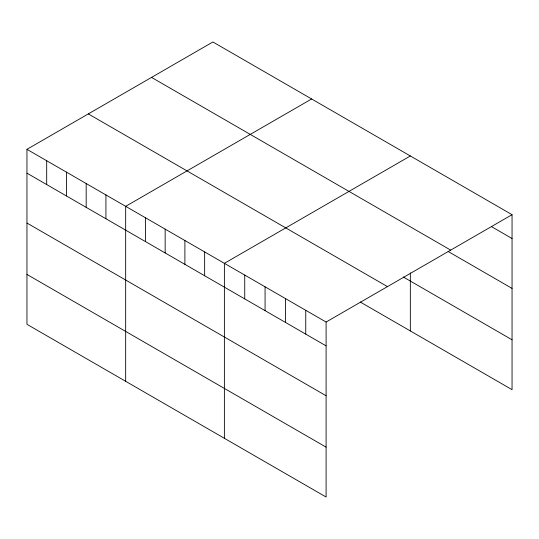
<?xml version="1.0" encoding="UTF-8"?>
<svg xmlns="http://www.w3.org/2000/svg" width="539" height="539" viewBox="0 0 539 539"><rect width="100%" height="100%" fill="white"/><g stroke="black" fill="none" stroke-linecap="round" stroke-linejoin="round"><path stroke-width="0.81" d="M26.95 149.337L326.095 322.046L326.095 497.025L26.95 324.31L26.95 149.337L212.905 41.975L512.05 214.69L512.05 389.663L360.274 302.035M311.623 98.974L125.668 206.329L125.668 381.309M410.341 155.966L224.386 263.328L224.386 438.301M326.095 322.046L512.05 214.69M491.709 226.764L512.05 238.507M151.54 77.407L450.685 250.116M448.118 251.477L512.05 288.392M403.287 276.992L512.05 339.786M88.315 113.911L387.46 286.62M26.95 173.16L326.095 345.87M26.95 223.038L326.095 395.747M26.95 274.432L326.095 447.141M410.341 272.902L410.341 330.939M305.754 310.302L305.754 334.126M285.414 298.559L285.414 322.383M265.073 286.815L265.073 310.632M244.733 275.072L244.733 298.889M204.645 251.929L204.645 275.746M184.897 240.529L184.897 264.346M165.156 229.129L165.156 252.953M145.415 217.729L145.415 241.553M105.927 194.929L105.927 218.753M86.179 183.536L86.179 207.353M66.438 172.136L66.438 195.953M46.691 160.737L46.691 184.554"/></g></svg>
